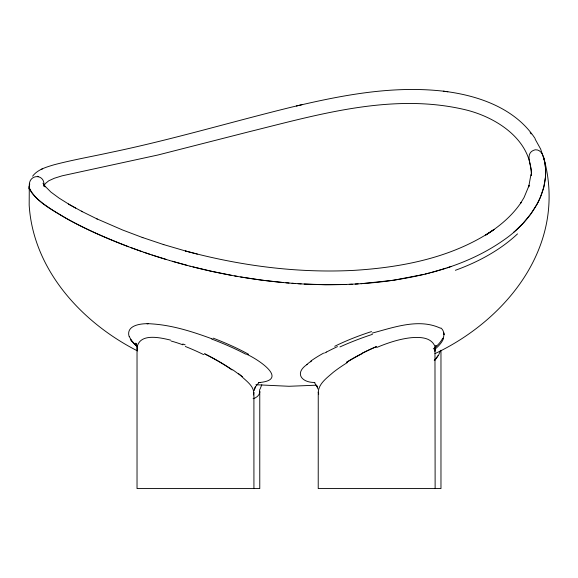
<?xml version="1.0" encoding="UTF-8"?>
<svg xmlns="http://www.w3.org/2000/svg" width="578" height="578" viewBox="0 0 578 578"><rect width="100%" height="100%" fill="white"/><g stroke="black" fill="none" stroke-linecap="round" stroke-linejoin="round"><path stroke-width="0.87" d="M347.544 362.464A75.061 20.967 -23.4 0 0 333.13 372.413C327.155 377.737 318.774 383.409 318.247 392.159L318.225 488.569L440.971 488.569L440.971 350.189M259.558 389.81C260.909 394.16 257 397.765 253.106 398.683M531.312 175.394C531.63 139.327 495.382 116.546 463.859 109.408C391.985 92.82 318.586 114.509 248.981 131.777L157.975 154.991L62.149 175.813L54.397 178.226L48.74 180.798L45.221 183.66L44 186.058M43.87 186.123C45.546 173.573 28.676 173.494 29.297 185.82A249.963 39.152 14.2 0 0 28.864 188.825M531.298 175.698C533.126 167.309 522.924 152.953 535.214 149.781C541.001 149.391 543.501 155.403 544.31 160.207C545.509 165.648 545.892 171.269 545.48 176.825M259.768 391.357L259.775 488.569L137.029 488.569L137.029 347.494C139.746 332.704 160.272 337.653 170.64 340.131M29.731 183.941C27.758 190.083 33.748 195.227 37.556 199.005M29.297 185.82L29.175 205.053C33.119 269.781 81.924 322.705 137.542 350.925M545.451 177.171L543.775 187.272L540.452 197.17M530.944 174.534L528.711 186.817L529.159 185.263L524.051 197.531L520.417 203.55L521.19 202.365C512.108 215.861 499.399 226.489 485.701 235.051L494.067 229.502C453.138 257.47 402.801 267.325 354.104 270.36C297.316 273.329 240.282 265.772 185.473 250.989L197.336 254.082M254.096 390.735L255.577 386.472L255.238 387.079L258.973 382.542M259.992 389.297L261.812 384.76M440.544 350.6L438.362 355.687M254.486 389.088L254.262 389.753L255.057 387.441M434.902 348.339L435.964 345.478L435.285 347.255M253.511 394.976C255.209 387.007 246.683 381.364 241.712 376.531M540.329 197.445L539.715 198.854M539.585 199.128L538.934 200.53M538.797 200.812L538.104 202.206M537.959 202.481L537.222 203.875M537.07 204.15L530.785 213.983L523.271 223.036M32.614 176.182C37.671 169.441 46.327 167.114 54.014 164.788C72.662 159.882 91.685 156.595 110.506 152.455C171.175 139.883 230.579 122.131 290.705 107.349C340.167 95.572 391.248 85.443 442.278 91.057C477.161 95.023 515.02 107.797 535.105 138.539M522.714 223.621L515.634 230.528M515.005 231.084L513.734 232.204M307.171 364.429C294.086 373.135 301.716 382.802 314.916 382.448M310.458 361.835L311.607 361.004M324.54 353.064L326.476 352.031M434.988 353.628C495.613 324.995 549.273 266.603 549.1 196.325A141.733 141.733 0 0 0 544.519 160.756L540.632 149.03L535.17 139.197M41.219 169.412L42.642 168.718M376.675 347.494C387.73 342.906 399.225 338.997 411.182 337.711C419.108 337.068 429.808 336.96 434.223 344.907A62.937 24.298 -19.7 0 1 434.967 347.103L435.126 488.569M451.115 266.472L447.17 267.802M445.84 268.235L430.877 272.628M372.037 333.152C393.755 327.444 418.754 318.059 440.407 328.181M429.49 272.989L425.285 274.051M423.876 274.398L393.329 280.279L361.106 283.711M302.28 104.611L296.362 105.998M260.425 382.426C289.455 379.255 255.931 358.078 246.474 354.191M316.188 385.201L289 386.285L255.946 384.731M355.21 284.065L358.158 283.899M349.293 284.347L352.255 284.217M346.323 284.455L325.363 284.701L304.194 284.036M212.126 338.867C192.561 331.693 172.352 325.161 151.422 323.868C143.33 323.08 125.549 324.381 129.104 336.562M147.079 323.803L148.127 323.796M298.118 283.682L301.16 283.87M292.042 283.263L295.083 283.48M285.966 282.772L289 283.025M282.931 282.498L261.704 280.128L240.614 276.963M447.834 91.758L443.333 91.187M234.625 275.923L237.616 276.45M231.641 275.381L210.956 271.183L189.938 266.14M37.339 176.29L38.683 176.55M192.936 266.913C254.204 282.288 318.167 288.971 381.119 281.883C424.136 276.66 467.934 265.36 503.763 240.051C529.853 222.248 552.77 190.14 543.573 157.238M190.09 266.183L169.368 260.44M186.954 265.367L172.258 261.285M185.914 251.105L163.234 244.472L163.798 244.646L142.188 237.406L142.86 237.659L122.572 229.986L96.374 218.629M169.614 260.512L151.891 254.97M166.5 259.58C136.206 250.39 106.489 239.061 78.232 224.741M149.875 254.306L143.915 252.283M141.95 251.603L130.411 247.442M182.778 343.975L185.162 344.864M128.533 246.734C98.6 235.087 68.587 222.241 42.548 203.153M97.299 219.069L81.361 211.187L82.358 211.707L68.507 204.07L75.689 208.138M76.296 223.744L77.264 224.242M75.342 223.252L72.525 221.771M71.607 221.28L67.142 218.845M66.275 218.368C53.133 210.233 37.527 203.059 29.781 189.049M69.57 204.663L59.064 198.088L50.929 192.091L44.311 185.444L45.156 186.875L42.989 183.197M232.97 369.949L238.215 373.756M42.122 202.82L37.895 199.316M314.605 382.831L317.611 387.578L316.556 385.288L317.965 389.001M530.149 132.637L531.225 133.915M136.3 344.148L135.765 343.144L136.748 345.001M318.731 394.095L318.247 392.159M543.349 156.443L543.652 157.512M137.326 350.066L137.029 347.494M253.908 392.383L253.93 488.569M362.262 353.201A68.031 22.267 -22.8 0 1 376.307 346.641M362.334 353.252A68.175 22.159 -22.8 0 1 376.343 346.721M346.374 362.348A73.392 21.798 -23 0 1 362.363 353.317M346.67 362.377A73.464 21.53 -23.1 0 1 362.572 353.433M435.075 350.622A67.691 26.205 -18.8 0 0 435.147 348.91A67.554 26.22 -18.4 0 1 435.075 350.615A69.006 26.863 -17.9 0 1 434.916 351.532M339.958 346.937A80.205 18.243 -18.3 0 1 372.42 334.344M334.72 346.28A80.277 21.133 -17.8 0 1 371.531 331.57M440.942 327.979A73.536 23.091 -16.8 0 1 443.687 332.82M443.998 334.489A76.831 23.922 -15 0 0 443.767 332.798A76.867 23.929 -15.2 0 1 444.02 334.489M443.918 334.51A78.911 24.608 -14.5 0 1 443.08 338.296M442.611 338.361A82.596 25.938 -13.6 0 1 433.298 348.902M443.586 338.209A82.387 26.357 -12.6 0 1 435.335 348.881M306.867 364.487A80.566 19.11 -17.5 0 1 310.119 361.886M310.733 361.134A82.452 19.182 -17.9 0 1 323.629 353.1M326.541 352.024A83.225 18.778 -18.3 0 1 337.48 346.619M517.512 233.888A237.905 142.043 8.2 0 1 455.37 270.294M131.293 339.972A80.096 23.799 15.2 0 1 129.378 336.62M137.629 346.619A82.697 25.006 14.2 0 1 131.965 340.933M137.463 346.822A82.719 25.042 14 0 1 131.625 340.883M260.497 382.455A68.609 15.469 14.3 0 1 258.547 382.636M211.815 339.084A82.575 17.008 19.1 0 1 245.657 354.141M213.174 338.144A82.553 18.344 18.8 0 1 248.627 354.328M437.821 355.773A74.201 27.91 -18.3 0 1 434.251 360.556M438.11 355.73A74.259 28.076 -18 0 1 434.822 360.275M238.476 373.793A73.225 19.19 23.9 0 1 241.965 376.581M238.656 373.822A73.399 19.363 23.8 0 1 242.146 376.61M204.742 353.808A74.157 18.872 24.3 0 1 232.327 369.898M204.612 353.895A74.201 18.742 24.4 0 1 232.024 369.869M185.321 346.475A65.755 18.258 24 0 1 203.687 354.639M171.16 341.034A56.68 18.792 24.2 0 1 182.901 344.828M131.574 340.876L130.881 339.907L131.574 340.876"/></g></svg>
